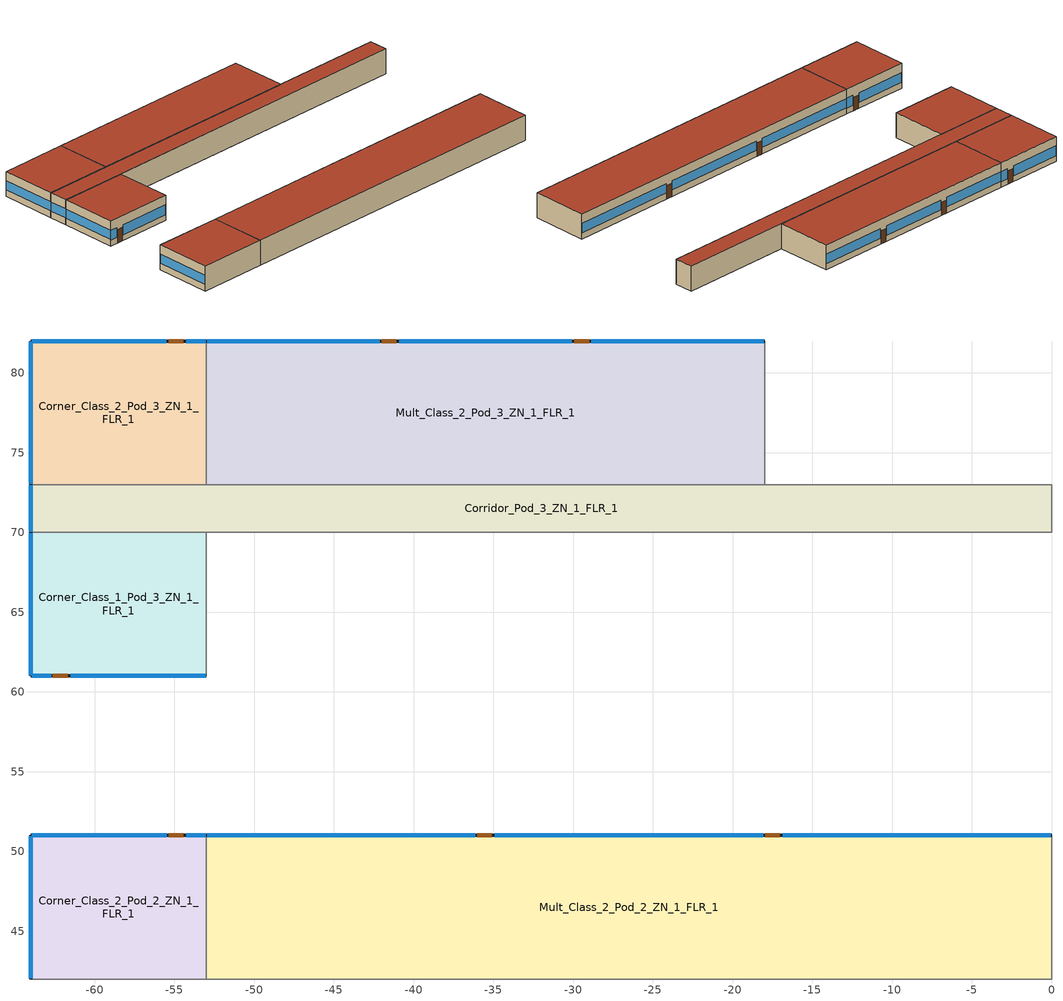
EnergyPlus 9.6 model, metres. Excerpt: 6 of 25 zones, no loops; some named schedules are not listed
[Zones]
Corner_Class_2_Pod_2_ZN_1_FLR_1
 floor ground (Corner_Class_2_Pod_2_ZN_1_FLR_1_Floor_Ffactor): -64,51 -53,51 -53,42 -64,42 z0
 wall outside (nonres_ext_wall): -53,51 -64,51 -64,42 z0:4
 wall to Corridor_Pod_2_ZN_1_FLR_1 (int_wall): -64,42 -53,42 z0:4
 wall to Mult_Class_2_Pod_2_ZN_1_FLR_1 (int_wall): -53,42 -53,51 z0:4
 window (NonresWindow_U_0.38_SHGC_0.38): -64,50.95 -64,42.05 z1.1:2.52; -53.05,51 -54.27,51 / -55.49,51 -63.95,51 z0.92:2.51
 door (Swinging Door_con): -54.45,51 -55.36,51 z0:2.13
 roof outside (nonres_roof): -64,42 -53,42 -53,51 -64,51 z4
Mult_Class_2_Pod_2_ZN_1_FLR_1
 floor ground (Mult_Class_2_Pod_2_ZN_1_FLR_1_Floor_Ffactor): -53,51 0,51 0,42 -53,42 z0
 wall outside (nonres_ext_wall): 0,51 -53,51 z0:4
 wall to Corridor_Pod_2_ZN_1_FLR_1 (int_wall): -53,42 0,42 z0:4
 wall to Main_Corridor_ZN_1_FLR_1 (int_wall): 0,42 0,51 z0:4
 window (NonresWindow_U_0.38_SHGC_0.38): -0.05,51 -16.87,51 / -18.09,51 -34.91,51 / -36.13,51 -52.95,51 z1.03:2.5
 door (Swinging Door_con): -17.05,51 -17.96,51 / -35.11,51 -36.02,51 z0:2.13
 roof outside (nonres_roof): -53,42 0,42 0,51 -53,51 z4
Corner_Class_1_Pod_3_ZN_1_FLR_1
 floor ground (Corner_Class_1_Pod_3_ZN_1_FLR_1_Floor_Ffactor): -64,70 -53,70 -53,61 -64,61 z0
 wall outside (nonres_ext_wall): -64,70 -64,61 -53,61 z0:4
 wall to Mult_Class_1_Pod_3_ZN_1_FLR_1 (int_wall): -53,61 -53,70 z0:4
 wall to Corridor_Pod_3_ZN_1_FLR_1 (int_wall): -53,70 -64,70 z0:4
 window (NonresWindow_U_0.38_SHGC_0.38): -64,69.95 -64,61.05 z1.1:2.52; -63.95,61 -62.73,61 / -61.51,61 -53.05,61 z0.92:2.51
 door (Swinging Door_con): -62.62,61 -61.7,61 z0:2.13
 roof outside (nonres_roof): -64,61 -53,61 -53,70 -64,70 z4
Corridor_Pod_3_ZN_1_FLR_1
 floor ground (Corridor_Pod_3_ZN_1_FLR_1_Floor_Ffactor): -64,73 0,73 0,70 -64,70 z0
 wall outside (nonres_ext_wall): -64,73 -64,70 z0:4
 wall to Mult_Class_1_Pod_3_ZN_1_FLR_1 (int_wall): -53,70 0,70 z0:4
 wall to Library_Media_Center_ZN_1_FLR_1 (int_wall): 0,70 0,73 z0:4
 wall to Computer_Class_ZN_1_FLR_1 (int_wall): 0,73 -18,73 z0:4
 wall to Mult_Class_2_Pod_3_ZN_1_FLR_1 (int_wall): -18,73 -53,73 z0:4
 wall to Corner_Class_2_Pod_3_ZN_1_FLR_1 (int_wall): -53,73 -64,73 z0:4
 window (NonresWindow_U_0.38_SHGC_0.38): -64,72.95 -64,70.05 z1.1:2.55
 roof outside (nonres_roof): -64,70 0,70 0,73 -64,73 z4
Corner_Class_2_Pod_3_ZN_1_FLR_1
 floor ground (Corner_Class_2_Pod_3_ZN_1_FLR_1_Floor_Ffactor): -64,82 -53,82 -53,73 -64,73 z0
 wall outside (nonres_ext_wall): -53,82 -64,82 -64,73 z0:4
 wall to Mult_Class_2_Pod_3_ZN_1_FLR_1 (int_wall): -53,73 -53,82 z0:4
 window (NonresWindow_U_0.38_SHGC_0.38): -53.05,82 -54.27,82 / -55.52,82 -63.95,82 z0.92:2.51; -64,81.95 -64,73.05 z1.1:2.52
 door (Swinging Door_con): -54.44,82 -55.36,82 z0:2.13
 roof outside (nonres_roof): -64,73 -53,73 -53,82 -64,82 z4
Mult_Class_2_Pod_3_ZN_1_FLR_1
 floor ground (Mult_Class_2_Pod_3_ZN_1_FLR_1_Floor_Ffactor): -53,82 -18,82 -18,73 -53,73 z0
 wall outside (nonres_ext_wall): -18,82 -53,82 z0:4
 wall to Computer_Class_ZN_1_FLR_1 (int_wall): -18,73 -18,82 z0:4
 window (NonresWindow_U_0.38_SHGC_0.38): -18.05,82 -28.87,82 / -30.09,82 -40.91,82 / -42.13,82 -52.95,82 z0.99:2.5
 door (Swinging Door_con): -29,82 -29.92,82 / -41.09,82 -42.01,82 z0:2.13
 roof outside (nonres_roof): -53,73 -18,73 -18,82 -53,82 z4
[Building]
SchoolPrimary: North Axis {deg}=0; Terrain=City; Loads Convergence Tolerance Value {W}=0.04; Temperature Convergence Tolerance Value {deltaC}=0.2; Solar Distribution=FullInteriorAndExterior; Maximum Number of Warmup Days=25; Minimum Number of Warmup Days=6
[Site:Location]
Denver-Aurora-Buckley.AFB_CO_USA WMO=724695: Latitude {deg}=39.72; Longitude {deg}=-104.75; Time Zone {hr}=-7; Elevation {m}=1726
[SizingPeriod:DesignDay] Day of Month=21; Dry-Bulb Temperature Range Modifier Type=DefaultMultipliers; Humidity Condition Type=Wetbulb; Barometric Pressure {Pa}=82237; Rain Indicator=No; Snow Indicator=No; Daylight Saving Time Indicator=No
Name | Month | Day Type | Maximum Dry-Bulb Temperature {C} | Daily Dry-Bulb Temperature Range {deltaC} | Wetbulb or DewPoint at Maximum Dry-Bulb {C} | Wind Speed {m/s} | Wind Direction {deg} | Solar Model Indicator | Sky Clearness | ASHRAE Clear Sky Optical Depth for Beam Irradiance (taub) | ASHRAE Clear Sky Optical Depth for Diffuse Irradiance (taud)
Denver-Aurora-Buckley.AFB_CO_USA Ann Htg 99.6% Condns DB | 12 | WinterDesignDay | -17.9 | 0 | -17.9 | 2.5 | 180 | ASHRAEClearSky | 0
Denver-Aurora-Buckley.AFB_CO_USA Ann Clg .4% Condns DB=>MWB | 7 | SummerDesignDay | 33.9 | 14.8 | 15 | 3.6 | 30 | ASHRAETau |  | 0.423 | 2.02
[Site:WaterMainsTemperature]
Calculation Method=Correlation; Annual Average Outdoor Air Temperature {C}=9.95; Maximum Difference In Monthly Average Outdoor Air Temperatures {deltaC}=23.7
[Site:GroundTemperature:FCfactorMethod]
7.1, 3, -1, 0.8, -0.2, 4.8, 6.1, 13.7, 22.2, 22.7, 21.7, 18.5
[Material:NoMass] Thermal Absorptance=0.9; Solar Absorptance=0.7; Visible Absorptance=0.7
Name | Roughness | Thermal Resistance {m2-K/W}
Opaque Door panel_con | MediumRough | 0.475964
Nonres_Roof_Insulation | MediumSmooth | 5.30668
Nonres_Exterior_Wall_Insulation | MediumSmooth | 2.81828
[Construction]
Swinging Door_con: Opaque Door panel_con
InteriorFurnishings: Std Wood 6inch
int_wall: G01 13mm gypsum board, G01 13mm gypsum board
nonres_roof: F13 Built-up roofing, Nonres_Roof_Insulation, F08 Metal surface
nonres_ext_wall: F07 25mm stucco, G01 16mm gypsum board, Nonres_Exterior_Wall_Insulation, G01 16mm gypsum board
NonresWindow_U_0.38_SHGC_0.38: Nonres Window Glazing Layer
[Material]
Name | Roughness | Thickness {m} | Conductivity {W/m-K} | Density {kg/m3} | Specific Heat {J/kg-K} | Thermal Absorptance | Solar Absorptance | Visible Absorptance
Std Wood 6inch | MediumSmooth | 0.15 | 0.12 | 540 | 1210 | 0.9 | 0.7 | 0.7
F07 25mm stucco | Smooth | 0.0254 | 0.72 | 1856 | 840 | 0.9 | 0.7 | 0.7
F08 Metal surface | Smooth | 0.0008 | 45.28 | 7824 | 500
F13 Built-up roofing | Rough | 0.0095 | 0.16 | 1120 | 1460 | 0.9 | 0.77
G01 13mm gypsum board | Smooth | 0.0127 | 0.16 | 800 | 1090 | 0.9 | 0.7 | 0.5
G01 16mm gypsum board | MediumSmooth | 0.0159 | 0.16 | 800 | 1090
[WindowMaterial:SimpleGlazingSystem]
Nonres Window Glazing Layer: U-Factor {W/m2-K}=2.15774; Solar Heat Gain Coefficient=0.38; Visible Transmittance=0.418
[Construction:FfactorGroundFloor] F-Factor {W/m-K}=0.90012
Name | Area {m2} | PerimeterExposed {m}
Corner_Class_2_Pod_2_ZN_1_FLR_1_Floor_Ffactor; Corner_Class_1_Pod_3_ZN_1_FLR_1_Floor_Ffactor; Corner_Class_2_Pod_3_ZN_1_FLR_1_Floor_Ffactor | 99 | 20
Mult_Class_2_Pod_2_ZN_1_FLR_1_Floor_Ffactor | 477 | 53
Corridor_Pod_3_ZN_1_FLR_1_Floor_Ffactor | 192 | 3
Mult_Class_2_Pod_3_ZN_1_FLR_1_Floor_Ffactor | 315 | 35
[Zone] Type=1; Multiplier=1; Ceiling Height {m}=4; Floor Area {m2}=autocalculate; Part of Total Floor Area=Yes
Name | Volume {m3}
Corner_Class_2_Pod_2_ZN_1_FLR_1; Corner_Class_1_Pod_3_ZN_1_FLR_1; Corner_Class_2_Pod_3_ZN_1_FLR_1 | 396
Mult_Class_2_Pod_2_ZN_1_FLR_1 | 1908
Corridor_Pod_3_ZN_1_FLR_1 | 768
Mult_Class_2_Pod_3_ZN_1_FLR_1 | 1260
[InternalMass] Construction=InteriorFurnishings
Name | Zone or ZoneList | Surface Area {m2}
Corner_Class_2_Pod_2_ZN_1_FLR_1_InternalMass_1 | Corner_Class_2_Pod_2_ZN_1_FLR_1 | 198
Mult_Class_2_Pod_2_ZN_1_FLR_1_InternalMass_1 | Mult_Class_2_Pod_2_ZN_1_FLR_1 | 954
Corner_Class_1_Pod_3_ZN_1_FLR_1_InternalMass_1 | Corner_Class_1_Pod_3_ZN_1_FLR_1 | 198
Corridor_Pod_3_ZN_1_FLR_1_InternalMass_1 | Corridor_Pod_3_ZN_1_FLR_1 | 384
Corner_Class_2_Pod_3_ZN_1_FLR_1_InternalMass_1 | Corner_Class_2_Pod_3_ZN_1_FLR_1 | 198
Mult_Class_2_Pod_3_ZN_1_FLR_1_InternalMass_1 | Mult_Class_2_Pod_3_ZN_1_FLR_1 | 630
[People] Number of People Schedule=BLDG_OCC_SCH; Fraction Radiant=0.3; Sensible Heat Fraction=AUTOCALCULATE; Activity Level Schedule=ACTIVITY_SCH; Enable ASHRAE 55 Comfort Warnings=No; Mean Radiant Temperature Calculation Type=ZoneAveraged; Work Efficiency Schedule=WORK_EFF_SCH; Clothing Insulation Calculation Method=ClothingInsulationSchedule; Clothing Insulation Schedule=CLOTHING_SCH; Air Velocity Schedule=AIR_VELO_SCH; Thermal Comfort Model 1 Type=FANGER
Name | Zone or ZoneList or Space or SpaceList | Number of People Calculation Method | Floor Area per Person {m2/person} | Number of People
Corner_Class_2_Pod_2_ZN_1_FLR_1 | Corner_Class_2_Pod_2_ZN_1_FLR_1 | Area/Person | 3.716
Mult_Class_2_Pod_2_ZN_1_FLR_1 | Mult_Class_2_Pod_2_ZN_1_FLR_1 | Area/Person | 3.716
Corner_Class_1_Pod_3_ZN_1_FLR_1 | Corner_Class_1_Pod_3_ZN_1_FLR_1 | Area/Person | 3.716
Corridor_Pod_3_ZN_1_FLR_1 | Corridor_Pod_3_ZN_1_FLR_1 | People |  | 0
Corner_Class_2_Pod_3_ZN_1_FLR_1 | Corner_Class_2_Pod_3_ZN_1_FLR_1 | Area/Person | 3.716
Mult_Class_2_Pod_3_ZN_1_FLR_1 | Mult_Class_2_Pod_3_ZN_1_FLR_1 | Area/Person | 3.716
[Lights] Design Level Calculation Method=Watts/Area; Return Air Fraction=0; Fraction Radiant=0.37; Fraction Visible=0.2; Fraction Replaceable=1; Return Air Fraction Calculated from Plenum Temperature=No
Name | Zone or ZoneList or Space or SpaceList | Schedule | Watts per Zone Floor Area {W/m2}
Corner_Class_2_Pod_2_ZN_1_FLR_1_Lights | Corner_Class_2_Pod_2_ZN_1_FLR_1 | BLDG_LIGHT_CLASSROOM_SCH | 9.9028
Mult_Class_2_Pod_2_ZN_1_FLR_1_Lights | Mult_Class_2_Pod_2_ZN_1_FLR_1 | BLDG_LIGHT_CLASSROOM_SCH | 9.9028
Corner_Class_1_Pod_3_ZN_1_FLR_1_Lights | Corner_Class_1_Pod_3_ZN_1_FLR_1 | BLDG_LIGHT_CLASSROOM_SCH | 9.9028
Corridor_Pod_3_ZN_1_FLR_1_Lights | Corridor_Pod_3_ZN_1_FLR_1 | BLDG_LIGHT_CORRIDOR_SCH | 7.10418
Corner_Class_2_Pod_3_ZN_1_FLR_1_Lights | Corner_Class_2_Pod_3_ZN_1_FLR_1 | BLDG_LIGHT_CLASSROOM_SCH | 9.9028
Mult_Class_2_Pod_3_ZN_1_FLR_1_Lights | Mult_Class_2_Pod_3_ZN_1_FLR_1 | BLDG_LIGHT_CLASSROOM_SCH | 9.9028
[ElectricEquipment] Schedule=BLDG_EQUIP_SCH; Design Level Calculation Method=EquipmentLevel; Fraction Latent=0; Fraction Radiant=0.5; Fraction Lost=0
Name | Zone or ZoneList or Space or SpaceList | Design Level {W}
Corner_Class_2_Pod_2_ZN_1_FLR_1_PlugMisc_Equip | Corner_Class_2_Pod_2_ZN_1_FLR_1 | 1485
Mult_Class_2_Pod_2_ZN_1_FLR_1_PlugMisc_Equip | Mult_Class_2_Pod_2_ZN_1_FLR_1 | 7155
Corner_Class_1_Pod_3_ZN_1_FLR_1_PlugMisc_Equip | Corner_Class_1_Pod_3_ZN_1_FLR_1 | 1485
Corridor_Pod_3_ZN_1_FLR_1_PlugMisc_Equip | Corridor_Pod_3_ZN_1_FLR_1 | 768
Corner_Class_2_Pod_3_ZN_1_FLR_1_PlugMisc_Equip | Corner_Class_2_Pod_3_ZN_1_FLR_1 | 1485
Mult_Class_2_Pod_3_ZN_1_FLR_1_PlugMisc_Equip | Mult_Class_2_Pod_3_ZN_1_FLR_1 | 4725
[Daylighting:Controls] Daylighting Method=SplitFlux; Lighting Control Type=Stepped; Minimum Input Power Fraction for Continuous or ContinuousOff Dimming Control=0.3; Minimum Light Output Fraction for Continuous or ContinuousOff Dimming Control=0.2; Number of Stepped Control Steps=3; Probability Lighting will be Reset When Needed in Manual Stepped Control=1; Maximum Allowable Discomfort Glare Index=22; Illuminance Setpoint at Reference Point 1 {lux}=377; Illuminance Setpoint at Reference Point 2 {lux}=377
Name | Zone or Space | Glare Calculation Daylighting Reference Point | Glare Calculation Azimuth Angle of View Direction Clockwise from Zone y-Axis {deg} | Daylighting Reference Point 1 | Fraction of Lights Controlled by Reference Point 1 | Daylighting Reference Point 2 | Fraction of Lights Controlled by Reference Point 2
Corner_Class_2_Pod_2_ZN_1_FLR_1_DaylCtrl | Corner_Class_2_Pod_2_ZN_1_FLR_1 | Corner_Class_2_Pod_2_ZN_1_FLR_1_DaylRefPt1 | 270 | Corner_Class_2_Pod_2_ZN_1_FLR_1_DaylRefPt1 | 0.56 | Corner_Class_2_Pod_2_ZN_1_FLR_1_DaylRefPt2 | 0.2
Mult_Class_2_Pod_2_ZN_1_FLR_1_DaylCtrl | Mult_Class_2_Pod_2_ZN_1_FLR_1 | Mult_Class_2_Pod_2_ZN_1_FLR_1_DaylRefPt1 | 0 | Mult_Class_2_Pod_2_ZN_1_FLR_1_DaylRefPt1 | 0.28 | Mult_Class_2_Pod_2_ZN_1_FLR_1_DaylRefPt2 | 0.28
Corner_Class_1_Pod_3_ZN_1_FLR_1_DaylCtrl | Corner_Class_1_Pod_3_ZN_1_FLR_1 | Corner_Class_1_Pod_3_ZN_1_FLR_1_DaylRefPt1 | 180 | Corner_Class_1_Pod_3_ZN_1_FLR_1_DaylRefPt1 | 0.56 | Corner_Class_1_Pod_3_ZN_1_FLR_1_DaylRefPt2 | 0.2
Corner_Class_2_Pod_3_ZN_1_FLR_1_DaylCtrl | Corner_Class_2_Pod_3_ZN_1_FLR_1 | Corner_Class_2_Pod_3_ZN_1_FLR_1_DaylRefPt1 | 270 | Corner_Class_2_Pod_3_ZN_1_FLR_1_DaylRefPt1 | 0.56 | Corner_Class_2_Pod_3_ZN_1_FLR_1_DaylRefPt2 | 0.2
Mult_Class_2_Pod_3_ZN_1_FLR_1_DaylCtrl | Mult_Class_2_Pod_3_ZN_1_FLR_1 | Mult_Class_2_Pod_3_ZN_1_FLR_1_DaylRefPt1 | 0 | Mult_Class_2_Pod_3_ZN_1_FLR_1_DaylRefPt1 | 0.28 | Mult_Class_2_Pod_3_ZN_1_FLR_1_DaylRefPt2 | 0.28
[ZoneInfiltration:DesignFlowRate] Schedule=INFIL_SCH_PNNL; Design Flow Rate Calculation Method=Flow/ExteriorArea; Constant Term Coefficient=0; Temperature Term Coefficient=0; Velocity Term Coefficient=0.224; Velocity Squared Term Coefficient=0
Name | Zone or ZoneList | Flow per Exterior Surface Area {m3/s-m2}
Corner_Class_2_Pod_2_ZN_1_FLR_1_Infiltration | Corner_Class_2_Pod_2_ZN_1_FLR_1 | 0.000254325
Mult_Class_2_Pod_2_ZN_1_FLR_1_Infiltration | Mult_Class_2_Pod_2_ZN_1_FLR_1 | 0.00017524
Corner_Class_1_Pod_3_ZN_1_FLR_1_Infiltration | Corner_Class_1_Pod_3_ZN_1_FLR_1 | 0.000254325
Corridor_Pod_3_ZN_1_FLR_1_Infiltration | Corridor_Pod_3_ZN_1_FLR_1 | 3.35686e-05
Corner_Class_2_Pod_3_ZN_1_FLR_1_Infiltration | Corner_Class_2_Pod_3_ZN_1_FLR_1 | 0.000254325
Mult_Class_2_Pod_3_ZN_1_FLR_1_Infiltration | Mult_Class_2_Pod_3_ZN_1_FLR_1 | 0.00017524
[Exterior:Lights] Control Option=AstronomicalClock
Name | Schedule | Design Level {W}
Exterior_Lights_a | Exterior_lighting_schedule_a | 150.48
Exterior_Lights_b | Exterior_lighting_schedule_b_2016 | 1645.9
Exterior_Lights_c | Exterior_lighting_schedule_c_2016 | 584.3
[EnergyManagementSystem:Program]
SET_cCL2_Pod_2_ZN_1_FLR_1_Light_EMS_Program: SET cCL2_Pod_2_ZN_1_FLR_1_LSr_IP=0.093*cCL2_Pod_2_ZN_1_FLR_1_LSr/cCL2_Pod_2_ZN_1_FLR_1_Area; IF (cCL2_Pod_2_ZN_1_FLR_1_OSr <= 0) && (cCL2_Pod_2_ZN_1_FLR_1_LSr_IP >= 0.02); SET cCL2_Pod_2_ZN_1_FLR_1_LAr = 0.02*cCL2_Pod_2_ZN_1_FLR_1_Area/0.09290304; ELSE; SET cCL2_Pod_2_ZN_1_FLR_1_LAr = NULL; ENDIF
SET_mCl2_Pod_2_ZN_1_FLR_1_Light_EMS_Program: SET mCl2_Pod_2_ZN_1_FLR_1_LSr_IP=0.093*mCl2_Pod_2_ZN_1_FLR_1_LSr/mCl2_Pod_2_ZN_1_FLR_1_Area; IF (mCl2_Pod_2_ZN_1_FLR_1_OSr <= 0) && (mCl2_Pod_2_ZN_1_FLR_1_LSr_IP >= 0.02); SET mCl2_Pod_2_ZN_1_FLR_1_LAr = 0.02*mCl2_Pod_2_ZN_1_FLR_1_Area/0.09290304; ELSE; SET mCl2_Pod_2_ZN_1_FLR_1_LAr = NULL; ENDIF
SET_cCL1_Pod_3_ZN_1_FLR_1_Light_EMS_Program: SET cCL1_Pod_3_ZN_1_FLR_1_LSr_IP=0.093*cCL1_Pod_3_ZN_1_FLR_1_LSr/cCL1_Pod_3_ZN_1_FLR_1_Area; IF (cCL1_Pod_3_ZN_1_FLR_1_OSr <= 0) && (cCL1_Pod_3_ZN_1_FLR_1_LSr_IP >= 0.02); SET cCL1_Pod_3_ZN_1_FLR_1_LAr = 0.02*cCL1_Pod_3_ZN_1_FLR_1_Area/0.09290304; ELSE; SET cCL1_Pod_3_ZN_1_FLR_1_LAr = NULL; ENDIF
SET_mCl1_Pod_3_ZN_1_FLR_1_Light_EMS_Program: SET mCl1_Pod_3_ZN_1_FLR_1_LSr_IP=0.093*mCl1_Pod_3_ZN_1_FLR_1_LSr/mCl1_Pod_3_ZN_1_FLR_1_Area; IF (mCl1_Pod_3_ZN_1_FLR_1_OSr <= 0) && (mCl1_Pod_3_ZN_1_FLR_1_LSr_IP >= 0.02); SET mCl1_Pod_3_ZN_1_FLR_1_LAr = 0.02*mCl1_Pod_3_ZN_1_FLR_1_Area/0.09290304; ELSE; SET mCl1_Pod_3_ZN_1_FLR_1_LAr = NULL; ENDIF
SET_cPOD3_ZN_1_FLR_1_Light_EMS_Program: SET cPOD3_ZN_1_FLR_1_LSr_IP=0.093*cPOD3_ZN_1_FLR_1_LSr/cPOD3_ZN_1_FLR_1_Area; IF (cPOD3_ZN_1_FLR_1_OSr <= 0) && (cPOD3_ZN_1_FLR_1_LSr_IP >= 0.02); SET cPOD3_ZN_1_FLR_1_LAr = 0.02*cPOD3_ZN_1_FLR_1_Area/0.09290304; ELSE; SET cPOD3_ZN_1_FLR_1_LAr = NULL; ENDIF
SET_cCL2_Pod_3_ZN_1_FLR_1_Light_EMS_Program: SET cCL2_Pod_3_ZN_1_FLR_1_LSr_IP=0.093*cCL2_Pod_3_ZN_1_FLR_1_LSr/cCL2_Pod_3_ZN_1_FLR_1_Area; IF (cCL2_Pod_3_ZN_1_FLR_1_OSr <= 0) && (cCL2_Pod_3_ZN_1_FLR_1_LSr_IP >= 0.02); SET cCL2_Pod_3_ZN_1_FLR_1_LAr = 0.02*cCL2_Pod_3_ZN_1_FLR_1_Area/0.09290304; ELSE; SET cCL2_Pod_3_ZN_1_FLR_1_LAr = NULL; ENDIF
SET_mCl2_Pod_3_ZN_1_FLR_1_Light_EMS_Program: SET mCl2_Pod_3_ZN_1_FLR_1_LSr_IP=0.093*mCl2_Pod_3_ZN_1_FLR_1_LSr/mCl2_Pod_3_ZN_1_FLR_1_Area; IF (mCl2_Pod_3_ZN_1_FLR_1_OSr <= 0) && (mCl2_Pod_3_ZN_1_FLR_1_LSr_IP >= 0.02); SET mCl2_Pod_3_ZN_1_FLR_1_LAr = 0.02*mCl2_Pod_3_ZN_1_FLR_1_Area/0.09290304; ELSE; SET mCl2_Pod_3_ZN_1_FLR_1_LAr = NULL; ENDIF
SET_cPCLZN_1_FLR_1_Light_EMS_Program: SET cPCLZN_1_FLR_1_LSr_IP=0.093*cPCLZN_1_FLR_1_LSr/cPCLZN_1_FLR_1_Area; IF (cPCLZN_1_FLR_1_OSr <= 0) && (cPCLZN_1_FLR_1_LSr_IP >= 0.02); SET cPCLZN_1_FLR_1_LAr = 0.02*cPCLZN_1_FLR_1_Area/0.09290304; ELSE; SET cPCLZN_1_FLR_1_LAr = NULL; ENDIF
SET_Main_Corridor_ZN_1_FLR_1_Light_EMS_Program: SET Main_Corridor_ZN_1_FLR_1_LSr_IP=0.093*Main_Corridor_ZN_1_FLR_1_LSr/Main_Corridor_ZN_1_FLR_1_Area; IF (Main_Corridor_ZN_1_FLR_1_OSr <= 0) && (Main_Corridor_ZN_1_FLR_1_LSr_IP >= 0.02); SET Main_Corridor_ZN_1_FLR_1_LAr = 0.02*Main_Corridor_ZN_1_FLR_1_Area/0.09290304; ELSE; SET Main_Corridor_ZN_1_FLR_1_LAr = NULL; ENDIF
SET_Lobby_ZN_1_FLR_1_Light_EMS_Program: SET Lobby_ZN_1_FLR_1_LSr_IP=0.093*Lobby_ZN_1_FLR_1_LSr/Lobby_ZN_1_FLR_1_Area; IF (Lobby_ZN_1_FLR_1_OSr <= 0) && (Lobby_ZN_1_FLR_1_LSr_IP >= 0.02); SET Lobby_ZN_1_FLR_1_LAr = 0.02*Lobby_ZN_1_FLR_1_Area/0.09290304; ELSE; SET Lobby_ZN_1_FLR_1_LAr = NULL; ENDIF
SET_Mech_ZN_1_FLR_1_Light_EMS_Program: SET Mech_ZN_1_FLR_1_LSr_IP=0.093*Mech_ZN_1_FLR_1_LSr/Mech_ZN_1_FLR_1_Area; IF (Mech_ZN_1_FLR_1_OSr <= 0) && (Mech_ZN_1_FLR_1_LSr_IP >= 0.02); SET Mech_ZN_1_FLR_1_LAr = 0.02*Mech_ZN_1_FLR_1_Area/0.09290304; ELSE; SET Mech_ZN_1_FLR_1_LAr = NULL; ENDIF
SET_Bath_ZN_1_FLR_1_Light_EMS_Program: SET Bath_ZN_1_FLR_1_LSr_IP=0.093*Bath_ZN_1_FLR_1_LSr/Bath_ZN_1_FLR_1_Area; IF (Bath_ZN_1_FLR_1_OSr <= 0) && (Bath_ZN_1_FLR_1_LSr_IP >= 0.02); SET Bath_ZN_1_FLR_1_LAr = 0.02*Bath_ZN_1_FLR_1_Area/0.09290304; ELSE; SET Bath_ZN_1_FLR_1_LAr = NULL; ENDIF
